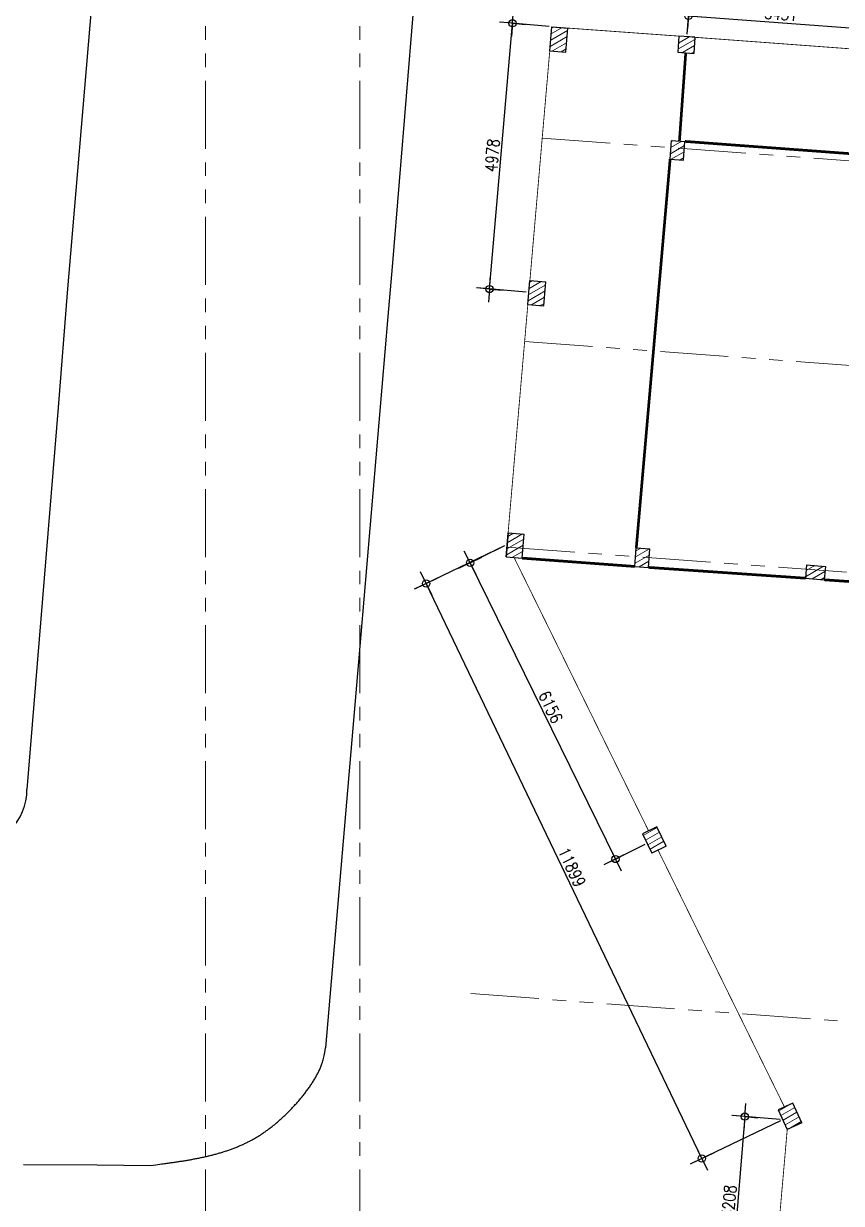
# Model space of a CAD drawing. Header units: millimetres. Extents: x 11014292 to 11093065, y -625596 to -501034.
# Drawn here: x 11062223 to 11077477, y -596939 to -574920 of the extents above; entities that cross this region are included whole.
import ezdxf

# ---------------------------------------------------------------- set-up
doc = ezdxf.new("R2010")
doc.units = ezdxf.units.MM
doc.header["$MEASUREMENT"] = 0
doc.header["$PDMODE"] = 3
doc.linetypes.add('PHANTOM', pattern=[63.50000000000001, 31.75, -6.35, 6.35, -6.35, 6.35, -6.35])
doc.layers.get('0').update_dxf_attribs({"linetype": 'CONTINUOUS'})
doc.layers.get('Defpoints').update_dxf_attribs({"linetype": 'CONTINUOUS'})
for name, color, linetype in [('00 Bldg wall', 7, 'CONTINUOUS'), ('00 COLM', 215, 'CONTINUOUS'), ('00 ROAD', 7, 'CONTINUOUS'), ('00 wall partition', 163, 'CONTINUOUS'), ('1-DIMS', 1, 'CONTINUOUS'), ('AR-GRID', 9, 'CONTINUOUS')]:
    doc.layers.add(name, color=color, linetype=linetype)
doc.layers.add('00 Column Hatch', color=251, linetype='CONTINUOUS', lineweight=9)
doc.styles.add('Romans', font='Romans.shx', dxfattribs={"width": 0.8})
doc.dimstyles.new('rodil3', dxfattribs={"dimtxt": 225, "dimasz": 0.9, "dimexe": 230, "dimexo": 50, "dimgap": 50, "dimtad": 1, "dimdec": 0, "dimzin": 0, "dimdsep": 46, "dimtxsty": 'Romans', "dimblk1": 'DIMTAR2', "dimblk2": 'DIMTAR2', "dimsah": 1, "dimcen": 0.09, "dimclrd": 256, "dimclre": 256, "dimclrt": 3, "dimadec": 0, "dimazin": 0, "dimtfac": 0.004347826086956522, "dimtdec": 0, "dimtix": 1, "dimtmove": 1, "dimatfit": 3, "dimldrblk": 'DIMTAR2', "dimfxl": 1, "dimtolj": 1, "dimtzin": 0, "dimarcsym": 0})
pattern_1 = [(30.02397747677433, (-13423118.82602078, -14723604.63172629), (-47.6595162798259, 82.4689820961373), [])]

# ---------------------------------------------------------------- blocks, each defined once
blk = doc.blocks.new('DIMTAR2')
at = {"color": 1}
for q in [(0, 272), (-272, 0), (272, 0), (0, -271.9999999999418)]:
    blk.add_line((0, 0), q, dxfattribs=at)
at = {"color": 2}
blk.add_circle((0, 0), 75.00024, dxfattribs=at)
at = {"layer": 'Defpoints', "color": 0, "linetype": 'ByBlock'}
blk.add_point((0, 0), dxfattribs=at)
blk = doc.blocks.new('*D1431')
at = {"layer": '1-DIMS', "linetype": 'Continuous', "lineweight": -2, "ltscale": 40, "transparency": 16777216}
for p, q in [((11075675.66811883, -595319.6450335287), (11075412.34452198, -598514.6840606469)), ((11076333.33492733, -595372.9445092217), (11075446.51921912, -595299.8563559791)), ((11076069.86348224, -598569.7774540917), (11075183.04777403, -598496.6893008491))]:
    blk.add_line(p, q, dxfattribs=at)
at = {"layer": 'Defpoints', "color": 0, "linetype": 'Continuous', "ltscale": 40, "transparency": 16777216}
for p in [(11076383.16597599, -595377.0514045854), (11075412.27059786, -598515.5810195229), (11076119.6945309, -598573.8843494554)]:
    blk.add_point(p, dxfattribs=at)
at = {"layer": '1-DIMS', "linetype": 'Continuous', "lineweight": -2, "ltscale": 40, "transparency": 16777216}
for p, xscale, yscale, zscale, rotation in [((11075675.74204295, -595318.7480746529), 0.8999999999999999, 0.8999999999999999, 0.8999999999999999, 85.28853665827653), ((11075412.27059786, -598515.5810195229), 0.9, 0.9, 0.9, 265.2885366582765)]:
    blk.add_blockref('DIMTAR2', p, dxfattribs=dict(at, xscale=xscale, yscale=yscale, zscale=zscale, rotation=rotation))
at = {"layer": '1-DIMS', "color": 3, "linetype": 'Continuous', "ltscale": 40, "transparency": 16777216, "insert": (11075382.05541226, -596903.8171371552), "char_height": 225, "attachment_point": 5, "rotation": 85.2885366582765, "style": 'Romans'}
blk.add_mtext('\\A1;3208', dxfattribs=at)
blk = doc.blocks.new('*D1433')
at = {"layer": '1-DIMS', "linetype": 'Continuous', "lineweight": -2, "ltscale": 40, "transparency": 16777216}
for p, q in [((11071195.81491479, -584668.2243967308), (11070344.61793942, -585085.9235642981)), ((11073262.74284385, -590510.454629791), (11070551.49343507, -584985.4081958365)), ((11073808.42385301, -590243.6807042006), (11073056.66031338, -590612.5859209634))]:
    blk.add_line(p, q, dxfattribs=at)
at = {"layer": 'Defpoints', "color": 0, "linetype": 'Continuous', "ltscale": 40, "transparency": 16777216}
for p in [(11071240.70165676, -584646.1975859012), (11070551.09695248, -584984.6002344806), (11073853.31059498, -590221.6538933711, 49540.29406654367)]:
    blk.add_point(p, dxfattribs=at)
at = {"layer": '1-DIMS', "linetype": 'Continuous', "lineweight": -2, "ltscale": 40, "transparency": 16777216, "xscale": 0.9, "yscale": 0.9, "zscale": 0.9}
for p, rotation in [((11070551.09695248, -584984.6002344806), 116.1380988676705), ((11073263.13932645, -590511.2625911459), 296.1380988676705)]:
    blk.add_blockref('DIMTAR2', p, dxfattribs=dict(at, rotation=rotation))
at = {"layer": '1-DIMS', "color": 3, "linetype": 'Continuous', "ltscale": 40, "transparency": 16777216, "insert": (11072053.00005086, -587676.3442776166), "char_height": 225, "attachment_point": 5, "rotation": 296.1380988676706, "style": 'Romans'}
blk.add_mtext('\\A1;6156', dxfattribs=at)
blk = doc.blocks.new('*D1411')
at = {"layer": '1-DIMS', "linetype": 'Continuous', "lineweight": -2, "ltscale": 40, "transparency": 16777216}
for p, q in [((11071195.61183461, -584667.8056345442), (11069523.85974375, -585468.9464962082)), ((11074873.34830687, -596099.5916742673), (11069731.6618793, -585370.361089279)), ((11076338.07615193, -595398.6594531992), (11074666.32406107, -596199.8003148632))]:
    blk.add_line(p, q, dxfattribs=at)
at = {"layer": 'Defpoints', "color": 0, "linetype": 'Continuous', "ltscale": 40, "transparency": 16777216}
for p in [(11071240.70165867, -584646.1975859003), (11069731.27293442, -585369.5494724456), (11076383.16597599, -595377.0514045553)]:
    blk.add_point(p, dxfattribs=at)
at = {"layer": '1-DIMS', "linetype": 'Continuous', "lineweight": -2, "ltscale": 40, "transparency": 16777216}
for p, xscale, yscale, zscale, rotation in [((11069731.27293442, -585369.5494724456), 0.9000000000000001, 0.9000000000000001, 0.9000000000000001, 115.6047792779461), ((11074873.73725175, -596100.4032911006), 0.9, 0.9, 0.9, 295.6047792779461)]:
    blk.add_blockref('DIMTAR2', p, dxfattribs=dict(at, xscale=xscale, yscale=yscale, zscale=zscale, rotation=rotation))
at = {"layer": '1-DIMS', "color": 3, "linetype": 'Continuous', "ltscale": 40, "transparency": 16777216, "insert": (11072449.04702128, -590664.7502236795), "char_height": 225, "attachment_point": 5, "rotation": 295.604779277946, "style": 'Romans'}
blk.add_mtext('\\A1;11899', dxfattribs=at)
blk = doc.blocks.new('*D1435')
at = {"layer": '1-DIMS', "linetype": 'Continuous', "lineweight": -2, "ltscale": 40, "transparency": 16777216}
for p, q in [((11072025.91849307, -574973.8508012975), (11071112.26408891, -574894.9382449707)), ((11070913.11394936, -579873.578934733), (11071341.33353484, -574915.6263802192)), ((11071597.54401472, -579933.59667904), (11070683.88961363, -579854.684122978))]:
    blk.add_line(p, q, dxfattribs=at)
at = {"layer": 'Defpoints', "color": 0, "linetype": 'Continuous', "ltscale": 40, "transparency": 16777216}
for p in [(11071341.41097974, -574914.7297184726), (11072075.73303455, -574978.153295537, 99367), (11071647.35855621, -579937.8991732795, 99367)]:
    blk.add_point(p, dxfattribs=at)
at = {"layer": '1-DIMS', "linetype": 'Continuous', "lineweight": -2, "ltscale": 40, "transparency": 16777216, "xscale": 0.9, "yscale": 0.9, "zscale": 0.9}
for p, rotation in [((11071341.41097974, -574914.7297184726), 85.06359994721093), ((11070913.03650446, -579874.4755964798), 265.0635999472109)]:
    blk.add_blockref('DIMTAR2', p, dxfattribs=dict(at, rotation=rotation))
at = {"layer": '1-DIMS', "color": 3, "linetype": 'Continuous', "ltscale": 40, "transparency": 16777216, "insert": (11070965.32648227, -577380.6195511983), "char_height": 225, "attachment_point": 5, "rotation": 85.06359994721092, "style": 'Romans'}
blk.add_mtext('\\A1;4978', dxfattribs=at)
blk = doc.blocks.new('*D1438')
at = {"layer": '1-DIMS', "linetype": 'Continuous', "lineweight": -2, "ltscale": 40, "transparency": 16777216}
for p, q in [((11074600.09214144, -575115.2115029925), (11074642.31346225, -574545.8507113362)), ((11074626.20190075, -574775.2874729637), (11078045.88498851, -575028.8763024688)), ((11078021.57030039, -575368.9334468477), (11078063.79162118, -574799.5726555142))]:
    blk.add_line(p, q, dxfattribs=at)
at = {"layer": 'Defpoints', "color": 0, "linetype": 'Continuous', "ltscale": 40, "transparency": 16777216}
for p in [(11078046.7825241, -575028.9428598052), (11074596.39451164, -575165.0745908819), (11078017.87267059, -575418.7965347371)]:
    blk.add_point(p, dxfattribs=at)
at = {"layer": '1-DIMS', "linetype": 'Continuous', "lineweight": -2, "ltscale": 40, "transparency": 16777216, "xscale": 0.9, "yscale": 0.9, "zscale": 0.9}
for p, rotation in [((11074625.30436517, -574775.2209156272), 175.7589566562448), ((11078046.7825241, -575028.9428598052), 355.7589566562448)]:
    blk.add_blockref('DIMTAR2', p, dxfattribs=dict(at, rotation=rotation))
at = {"layer": '1-DIMS', "color": 3, "linetype": 'Continuous', "ltscale": 40, "transparency": 16777216, "insert": (11076348.06074149, -574740.026852076), "char_height": 225, "attachment_point": 5, "rotation": 355.75895665624483, "style": 'Romans'}
blk.add_mtext('\\A1;3431', dxfattribs=at)

msp = doc.modelspace()

# ---------------------------------------------------------------- hatches: boundary and pattern name
at = {"layer": '00 Column Hatch'}
h = msp.add_hatch(dxfattribs=at)
h.set_pattern_fill('ANSI31', color=256, scale=30, angle=-14.97602252322568)
h.set_pattern_definition(pattern_1)
h.paths.add_polyline_path([(11085213.01518291, -585499.4228192768), (11084914.12793392, -585473.6078536115), (11084875.40548557, -585921.938726922), (11085174.29273456, -585947.7536925874)])
h.paths.add_polyline_path([(11085544.4256863, -581662.3317679963), (11085245.53843731, -581636.516802331), (11085206.81598896, -582084.8476756415), (11085505.70323795, -582110.6626413069)])
h.paths.add_polyline_path([(11081172.1399712, -581404.3190597496), (11080923.06726307, -581382.8065883717), (11080892.94980282, -581731.5083787641), (11081142.02251095, -581753.020850142)])
h.paths.add_polyline_path([(11082349.35517925, -587402.6034622393), (11082100.28247303, -587381.090990921), (11082070.17312664, -587729.6988326511), (11082319.24583286, -587751.211304029)])
h.paths.add_polyline_path([(11080834.86630291, -585309.2941684923), (11080486.16451305, -585279.1767085395), (11080464.65204281, -585528.2494160137), (11080813.35383266, -585558.3668759069)])
h.paths.add_polyline_path([(11077177.55498356, -585051.5439114175), (11076828.8531937, -585021.4264514646), (11076807.34072155, -585270.4991588793), (11077156.0425114, -585300.6166187725)])
h.paths.add_polyline_path([(11073900.73979419, -584720.342414578), (11073651.35830539, -584702.7676177225), (11073626.75359005, -585051.9017008147), (11073876.13507885, -585069.4764976702)])
h.paths.add_polyline_path([(11071558.95013088, -584447.8471148214), (11071260.06288189, -584422.0321492157), (11071221.34043354, -584870.3630225859), (11071520.22768253, -584896.1779881916)])
h.paths.add_polyline_path([(11074034.24284214, -589909.7828914127), (11073765.04159397, -590042.1863939962), (11073941.57959598, -590401.1213927469), (11074210.78084606, -590268.7178901634)])
h.paths.add_polyline_path([(11071965.60702938, -579739.54870226), (11071666.71978039, -579713.7337365947), (11071627.99733204, -580162.0646099648), (11071926.88458294, -580187.8795756302)])
h.paths.add_polyline_path([(11074556.26001781, -577118.9591214261), (11074306.87852901, -577101.3843246303), (11074282.27381366, -577450.5184077225), (11074531.65530056, -577468.0932045779)])
h.paths.add_polyline_path([(11074745.9837746, -575176.1674802504), (11074446.80524868, -575153.9817015133), (11074424.13896984, -575453.124209126), (11074723.28109211, -575475.7904569707)])
h.paths.add_polyline_path([(11072374.62028354, -575003.9682611427), (11072075.73303646, -574978.153295537), (11072037.0105862, -575426.4841688476), (11072335.8978352, -575452.2991344533)])
h.paths.add_polyline_path([(11078167.46193355, -575429.889424046), (11077868.28340572, -575407.7036452494), (11077845.6171307, -575706.8461529217), (11078144.75925106, -575729.5124007068)])
h.paths.add_polyline_path([(11082301.16653103, -575736.4269837937), (11081852.39873928, -575703.1483156285), (11081829.78554767, -576002.2948407731), (11082278.55333751, -576035.5735088787)])
h.paths.add_polyline_path([(11086032.34990925, -576013.1153199873), (11085733.42158169, -575987.7804467282), (11085707.60661739, -576286.6676956615), (11086006.4934811, -576312.4826279483)])
h.paths.add_polyline_path([(11085872.28611416, -577866.3437051377), (11085573.39886516, -577840.5287394724), (11085534.67641681, -578288.859612783), (11085833.56366581, -578314.6745784483)])
h = msp.add_hatch(dxfattribs=at)
h.set_pattern_fill('ANSI31', color=256, scale=30, angle=-14.97602252322568)
h.set_pattern_definition(pattern_1)
h.paths.add_polyline_path([(11083652.2705254, -603569.8198295436), (11083353.3832764, -603544.0048638782), (11083314.66082805, -603992.3357372484), (11083613.54807514, -604018.1507029138)])
h.paths.add_polyline_path([(11079545.16008991, -603333.7974026403), (11079296.08738369, -603312.2849313221), (11079265.9780373, -603660.8927730522), (11079515.05074352, -603682.4052444301)])
h.paths.add_polyline_path([(11084043.479958, -599040.3731016121), (11083744.592709, -599014.5581359467), (11083705.87026066, -599462.8890093169), (11084004.75750965, -599488.7039749227)])
h.paths.add_polyline_path([(11081376.53575367, -598897.8377880654), (11081127.46304744, -598876.3253167472), (11081097.35370296, -599224.9331584773), (11081346.42640918, -599246.445629736)])
h.paths.add_polyline_path([(11076489.09055752, -598509.5983789167), (11076221.79850429, -598373.3855251274), (11076017.59055561, -598774.3831736646), (11076285.18312877, -598910.0059032044)])
h.paths.add_polyline_path([(11084493.47672886, -593830.2830028138), (11084194.58947986, -593804.4680371485), (11084155.86703151, -594252.7989105186), (11084454.75428241, -594278.613876184)])
h.paths.add_polyline_path([(11081825.96029133, -593694.3730417094), (11081576.8875851, -593672.8605703316), (11081546.77823871, -594021.4684120617), (11081795.85094494, -594042.9808833799)])
h.paths.add_polyline_path([(11076571.84190601, -595069.8033080897), (11076299.41329616, -595195.4323294959), (11076466.91865581, -595558.6704796753), (11076739.34726948, -595433.0414582691)])
h.paths.add_polyline_path([(11073466.6775803, -601172.5757503114), (11073308.33898205, -600979.110278686), (11073037.56029743, -601200.7245900235), (11073195.89889187, -601394.1900617084)])
h.paths.add_polyline_path([(11085036.61291927, -587541.8190199933), (11084737.72566837, -587516.0040543876), (11084699.00322193, -587964.3349276981), (11084997.89047092, -587990.1498933635)])

# ---------------------------------------------------------------- linework, layer by layer
at = {"layer": '00 Bldg wall', "const_width": 15, "elevation": -100.0580000000045, "flags": 128}
for points in [[(11071221.34043354, -584870.3630225859), (11072075.73303455, -574978.153295537)], [(11074446.80524868, -575153.9817015133), (11072374.62028354, -575003.9682611427)], [(11077868.28340572, -575407.7036452494), (11074745.9837746, -575176.1674802504)], [(11073880.1270718, -589985.5829401813), (11071370.78405803, -584883.2705053887)], [(11076415.9317078, -595141.7004766664), (11074056.65544552, -590344.5226751766)], [(11076221.79850429, -598373.3855251274), (11076466.91865581, -595558.6704796753)]]:
    msp.add_lwpolyline(points, dxfattribs=at)
at = {"layer": '00 COLM'}
for p, q in [((11072037.0105862, -575426.4841688476, 99266.942), (11072075.73303646, -574978.153295537, 99266.942)), ((11072075.73303646, -574978.153295537, 99266.942), (11072374.62028354, -575003.9682611427, 99266.942)), ((11072335.8978352, -575452.2991345129, 198633.942), (11072374.62028354, -575003.9682611427, 198633.942)), ((11074446.80524868, -575153.9817015133, -100.0580000000045), (11074424.13896984, -575453.124209126, -100.0580000000045)), ((11074745.9837746, -575176.1674802504, -100.0580000000045), (11074446.80524868, -575153.9817015133, -100.0580000000045)), ((11074745.9837746, -575176.1674802504, -100.0580000000045), (11074723.31749767, -575475.3099879227, -100.0580000000045)), ((11072037.0105862, -575426.4841688476, 99266.942), (11072335.8978352, -575452.2991344533, 99266.942)), ((11074424.13896984, -575453.124209126, -100.0580000000045), (11074723.28109211, -575475.7904569707, -100.0580000000045)), ((11074282.27381366, -577450.5184077225, -100.0580000000045), (11074306.87852901, -577101.3843246303, -100.0580000000045)), ((11074306.87852901, -577101.3843246303, -100.0580000000045), (11074556.26001781, -577118.9591214261, -100.0580000000045)), ((11074531.65530056, -577468.0932045779, -100.0580000000045), (11074556.26001781, -577118.9591214261, -100.0580000000045)), ((11074282.27381366, -577450.5184077225, -100.0580000000045), (11074531.65530056, -577468.0932045779, -100.0580000000045)), ((11071627.99733204, -580162.0646099648, 99266.942), (11071666.71978039, -579713.7337365947, 99266.942)), ((11071666.71978039, -579713.7337365947, 99266.942), (11071965.60702938, -579739.54870226, 99266.942)), ((11071926.88458294, -580187.8795756302, 198633.942), (11071965.65595287, -579738.9822812281, 198633.942)), ((11071627.99733204, -580162.0646099648, 99266.942), (11071926.88458294, -580187.8795756302, 99266.942)), ((11071260.06288189, -584422.0321492157, 99266.942), (11071221.34043354, -584870.3630225859, 99266.942)), ((11071221.34043354, -584870.3630225859, -100.0580000000045), (11071260.06288189, -584422.0321492157, -100.0580000000045)), ((11071260.06288189, -584422.0321492157, -100.0580000000045), (11071558.95013088, -584447.8471148214, -100.0580000000045)), ((11071520.22768253, -584896.1779882512, 99266.942), (11071558.99905437, -584447.2806938491, 99266.942)), ((11073626.75359005, -585051.9017008147, -100.0580000000045), (11073651.35830539, -584702.7676177225, -100.0580000000045)), ((11073651.35830539, -584702.7676177225, -100.0580000000045), (11073900.73979419, -584720.342414578, -100.0580000000045)), ((11073876.13507885, -585069.4764976702, -100.0580000000045), (11073900.73979419, -584720.342414578, -100.0580000000045)), ((11071221.34043354, -584870.3630225859, -100.0580000000045), (11071520.22768253, -584896.1779881916, -100.0580000000045)), ((11076828.8531937, -585021.4264514646, 81607.51388348614), (11076807.34072155, -585270.4991588793, 81607.51388348614)), ((11076828.8531937, -585021.4264514646, 81607.51388348614), (11077177.55498356, -585051.5439114175, 81607.51388348614)), ((11073626.75359005, -585051.9017008147, -100.0580000000045), (11073876.13507885, -585069.4764976702, -100.0580000000045)), ((11077177.55498356, -585051.5439114175, 81607.51388348614), (11077156.0425114, -585300.6166187725, 81607.51388348614)), ((11076807.34072155, -585270.4991588793, 81607.51388348614), (11077156.0425114, -585300.6166187725, 81607.51388348614)), ((11074034.24284214, -589909.7828914127, 49440.23606654366), (11073765.04159397, -590042.1863939962, 49440.23606654366)), ((11073765.04159397, -590042.1863939962, 49440.23606654366), (11073941.57959598, -590401.1213927469, 49440.23606654366)), ((11074210.78084606, -590268.7178901634, 49440.23606654366), (11074034.24284214, -589909.7828914127, 49440.23606654366)), ((11074210.78084606, -590268.7178901634, 49440.23606654366), (11073941.57959598, -590401.1213927469, 49440.23606654366)), ((11076571.84190601, -595069.8033081493, -100.0580000000045), (11076299.41329616, -595195.4323294959, -100.0580000000045)), ((11076739.34726948, -595433.0414582691, -100.0580000000045), (11076571.84190601, -595069.8033080897, -100.0580000000045)), ((11076299.41329616, -595195.4323294959, -100.0580000000045), (11076466.91865581, -595558.6704796753, -100.0580000000045)), ((11076739.34726948, -595433.0414582691, -100.0580000000045), (11076466.91865581, -595558.6704796753, -100.0580000000045))]:
    msp.add_line(p, q, dxfattribs=at)
at = {"layer": '00 ROAD', "elevation": -100.0580000000045, "flags": 128}
msp.add_lwpolyline([(11069620.85042042, -573085.1790459356), (11069096.37413448, -579461.2146971426)], dxfattribs=at)
at = {"layer": '00 ROAD', "extrusion": (0.9963670156778767, -0.08516319668238045, 0), "elevation": 11072229.96661013, "flags": 128}
msp.add_lwpolyline([(369709.902789816, 99958.9420000004), (364327.6495440915, 99975.9420000004)], dxfattribs=at)
at = {"layer": '00 ROAD', "extrusion": (0.9963400098430917, -0.08547856331190899, 0), "elevation": 11078115.1024889, "flags": 128}
msp.add_lwpolyline([(368830.0628671986, 99940.94200000011), (367903.7864505963, 99971.94200000011)], dxfattribs=at)
at = {"layer": '00 ROAD', "extrusion": (0.9969701926530475, -0.07778454191769339, 0), "elevation": 11074623.73772505, "flags": 128}
msp.add_lwpolyline([(282347.5475698609, 99975.94200000053), (280199.4768077212, 99927.94200000055)], dxfattribs=at)
at = {"layer": '00 ROAD', "extrusion": (0.9964383893657099, -0.08432399538844164, 0), "elevation": 11078533.97424766, "flags": 128}
msp.add_lwpolyline([(355066.7563393879, 99971.94200000011), (349107.6996186781, 99925.94200000011)], dxfattribs=at)
at = {"layer": '00 ROAD', "extrusion": (0.9967049020891611, -0.08111311947789857, 0), "elevation": 11073626.37581027, "flags": 128}
msp.add_lwpolyline([(317177.5022241567, 99927.9420000004), (310023.6942868658, 99925.94200000039)], dxfattribs=at)
at = {"layer": '00 ROAD', "extrusion": (0.9963627182021664, -0.08521346006817612, 0), "elevation": 11078217.9195128, "flags": 128}
msp.add_lwpolyline([(358997.1201695696, 99925.94200000026), (351255.4394735041, 99907.94200000026)], dxfattribs=at)
at = {"layer": '00 ROAD', "elevation": 99864.942, "flags": 128}
msp.add_lwpolyline([(11061199.80758327, -590270.7822519741, 0.4283073145323049), (11062284.68162578, -589214.2434148989)], format="xyb", dxfattribs=at)
at = {"layer": '00 ROAD', "extrusion": (0.007758876415129263, 0.9999698994653663, 0), "elevation": -510362.4692947669, "flags": 128}
msp.add_lwpolyline([(-11066515.49626971, 99922.94200000039), (-11067890.48208882, 99899.94200000039)], dxfattribs=at)
at = {"layer": '00 ROAD', "extrusion": (0.008322005129887068, 0.9999653715157433, 0), "elevation": -504129.5401968581, "flags": 128}
msp.add_lwpolyline([(-11068176.1361246, 99899.94200000065), (-11069166.68395078, 99946.94200000065)], dxfattribs=at)
at = {"layer": '00 ROAD'}
msp.add_polyline3d([(11064588.00686496, -596229.7448823652, 99946.94199999998), (11064640.50047725, -596223.0087140999, 99946.6132621947), (11064686.72559589, -596217.050085207, 99946.3192117137), (11064727.41051906, -596211.7774070702, 99946.05560553637), (11064763.28353542, -596207.0990911326, 99945.81820064223), (11064795.07293743, -596202.9235488973, 99945.60275401066), (11064823.50701565, -596199.1591917477, 99945.40502262117), (11064849.31406444, -596195.7144311867, 99945.22076345321), (11064873.22237056, -596192.4976786575, 99945.04573348619), (11064895.86296314, -596189.4292410216, 99944.87619910277), (11064917.47779316, -596186.4770072303, 99944.71046429832), (11064938.21155018, -596183.620761653, 99944.54734247141), (11064958.20891804, -596180.8402886591, 99944.38564702056), (11064977.61458629, -596178.1153726182, 99944.22419134437), (11064996.57323879, -596175.4257978997, 99944.06178884137), (11065015.22956508, -596172.7513488731, 99943.89725291009), (11065033.72825092, -596170.0718099079, 99943.72939694914), (11065052.18977779, -596167.3701589904, 99943.55720082788), (11065070.63781208, -596164.6421480379, 99943.38031029918), (11065089.071814, -596161.8867228231, 99943.19853758672), (11065107.49123996, -596159.1028287611, 99943.01169491425), (11065125.89555591, -596156.2894116244, 99942.81959450539), (11065144.28421825, -596153.4454168878, 99942.62204858393), (11065162.6566872, -596150.5697902045, 99942.41886937353), (11065181.01242489, -596147.6614772878, 99942.20986909789), (11065199.35089153, -596144.7194234929, 99941.99485998074), (11065217.67154735, -596141.7425746522, 99941.77365424576), (11065235.97385067, -596138.7298762999, 99941.54606411664), (11065254.2572636, -596135.6802739701, 99941.31190181707), (11065272.52124637, -596132.5927132568, 99941.07097957082), (11065290.7652573, -596129.466139873, 99940.82310960155), (11065308.9887585, -596126.2994992933, 99940.56810413295), (11065327.19121021, -596123.0917372904, 99940.30577538871), (11065345.37207264, -596119.8417992792, 99940.03593559259), (11065363.53080601, -596116.5486310325, 99939.75839696825), (11065381.66686863, -596113.2111780248, 99939.4729717394), (11065399.77972454, -596109.82838585, 99939.17947212973), (11065417.86883014, -596106.3992001615, 99938.87771036297), (11065435.93364948, -596102.9225666127, 99938.56749866281), (11065453.97363704, -596099.397430738, 99938.24864925296), (11065471.98826069, -596095.822738131, 99937.92097435708), (11065489.9769749, -596092.1974343858, 99937.58428619892), (11065507.93924183, -596088.5204652152, 99937.23839700218), (11065525.87452167, -596084.790776094, 99936.88311899052), (11065543.78227466, -596081.0073127351, 99936.5182643877), (11065561.66196293, -596077.1690205536, 99936.14364541738), (11065579.51304287, -596073.2748453221, 99935.75907430329), (11065597.33497661, -596069.3237326345, 99935.3643632691), (11065615.12722629, -596065.314628025, 99934.95932453855), (11065632.88924831, -596061.2464771471, 99934.54377033531), (11065650.6205067, -596057.1182255349, 99934.1175128831), (11065668.32045978, -596052.9288188419, 99933.6803644056), (11065685.98856777, -596048.677202662, 99933.23213712654), (11065703.62429279, -596044.3623225889, 99932.7726432696), (11065721.22709316, -596039.9831242762, 99932.3016950585), (11065738.79642719, -596035.5385531983, 99931.81910471694), (11065756.33176082, -596031.0275551281, 99931.3246844686), (11065773.83254856, -596026.4490754805, 99930.8182465372), (11065791.29825252, -596021.8020600281, 99930.29960314646), (11065808.72833675, -596017.0854543052, 99929.76856652004), (11065826.12225765, -596012.2982039056, 99929.22494888169), (11065843.47947544, -596007.4392543635, 99928.66856245506), (11065860.79945034, -596002.5075514517, 99928.09921946388), (11065878.08164448, -595997.5020406446, 99927.51673213187), (11065895.32551426, -595992.4216675959, 99926.92091268273), (11065912.53052562, -595987.26537778, 99926.31157334012), (11065929.69613689, -595982.0321169696, 99925.6885263278), (11065946.82180446, -595976.7208307586, 99925.05158386938), (11065963.90699428, -595971.3304646215, 99924.40055818869), (11065980.95116085, -595965.8599642119, 99923.73526150934), (11065997.9537701, -595960.3082751236, 99923.05550605505), (11066014.91427845, -595954.6743430695, 99922.36110404955), (11066031.83214802, -595948.9571135244, 99921.65186771649), (11066048.70683712, -595943.1555321417, 99920.92760927964), (11066065.53780597, -595937.2685444555, 99920.18814096262), (11066082.32451671, -595931.295096179, 99919.43327498922), (11066099.06642956, -595925.2341328464, 99918.66282358307), (11066115.76300663, -595919.084600111, 99917.87659896792), (11066132.41370434, -595912.8454435668, 99917.07441336746), (11066149.01798099, -595906.5156086884, 99916.25607900538), (11066165.57530445, -595900.0940411887, 99915.42140810538), (11066182.0851292, -595893.5796867213, 99914.57021289118), (11066198.54691547, -595886.9714907608, 99913.70230558647), (11066214.96012729, -595880.2683989606, 99912.81749841494), (11066231.32422107, -595873.4693569741, 99911.91560360034), (11066247.63866085, -595866.5733103356, 99910.99643336632), (11066263.90290493, -595859.5792046986, 99910.0597999366), (11066280.11640972, -595852.4859856567, 99909.10551553489), (11066296.27864307, -595845.292598804, 99908.1333923849), (11066312.38907665, -595837.998015543, 99907.14330405115), (11066328.44726795, -595830.601311048, 99906.13536946163), (11066344.45278782, -595823.1015861831, 99905.1097688851), (11066360.40520328, -595815.4979420505, 99904.06668259042), (11066376.30408901, -595807.7894794545, 99903.00629084634), (11066392.14901584, -595799.9752993784, 99901.92877392171), (11066407.93955463, -595792.054502686, 99900.83431208532), (11066423.67527622, -595784.0261904201, 99899.72308560595), (11066439.35585636, -595775.8896058998, 99898.59561191239), (11066454.98136753, -595767.64456143, 99897.4537570732), (11066470.55199665, -595759.2910119495, 99896.29972431701), (11066486.06792301, -595750.8289122782, 99895.13571687228), (11066501.5293259, -595742.2582171164, 99893.9639379676), (11066516.93638843, -595733.5788813434, 99892.78659083151), (11066532.28928798, -595724.7908596597, 99891.60587869259), (11066547.58820766, -595715.894106885, 99890.42400477936), (11066562.8333649, -595706.8886265955, 99889.24328755081), (11066578.02511257, -595697.7746166787, 99888.06650638767), (11066593.16383785, -595688.5523236594, 99886.89655590102), (11066608.24993175, -595679.2219943008, 99885.73633070204), (11066623.28378338, -595669.7838751278, 99884.58872540185), (11066638.26578182, -595660.2382127843, 99883.45663461158), (11066653.19631618, -595650.585253974, 99882.34295294233), (11066668.07577556, -595640.8252452216, 99881.25057500528), (11066682.90454906, -595630.9584331713, 99880.18239551142), (11066697.68302768, -595620.9850646458, 99879.1413095714), (11066712.41159672, -595610.9053866467, 99878.13021239566), (11066727.09064907, -595600.7196458778, 99877.15199919476), (11066741.72057384, -595590.4280893407, 99876.20956517916), (11066756.30175823, -595580.0309638581, 99875.3058055594), (11066770.83459514, -595569.528516253, 99874.44361554597), (11066785.31946987, -595558.9209934673, 99873.62589034936), (11066799.75677532, -595548.2086423836, 99872.85552518006), (11066814.14689869, -595537.391709765, 99872.13541524862), (11066828.49022907, -595526.4704426131, 99871.4684557655), (11066842.78715748, -595515.4450876913, 99870.85754194121), (11066857.038073, -595504.3158919415, 99870.30556898625), (11066871.24336284, -595493.0831022463, 99869.81543211112), (11066885.40341991, -595481.7469653687, 99869.39002652637), (11066899.5186314, -595470.3077283702, 99869.03224744242), (11066913.5893864, -595458.7656378946, 99868.74499006983), (11066927.61607212, -595447.1209409437, 99868.5311496191), (11066941.59908336, -595435.3738843999, 99868.3936213007), (11066955.53880733, -595423.5247151456, 99868.33530032515), (11066969.43563122, -595411.573679944, 99868.35908190298), (11066983.28994793, -595399.5210257969, 99868.46786124464), (11066997.10214275, -595387.3669994674, 99868.66453356066), (11067010.8726086, -595375.1118478975, 99868.95199406154), (11067024.60173076, -595362.7558179102, 99869.3331379578), (11067038.28990215, -595350.2991563878, 99869.8108604599), (11067051.93751186, -595337.7421102724, 99870.38805677838), (11067065.544949, -595325.0849263272, 99871.06762212374), (11067079.11260265, -595312.3278514943, 99871.85245170644), (11067092.64086002, -595299.4711326561, 99872.74544073702), (11067106.13011402, -595286.5150165758, 99873.74948442598), (11067119.58075374, -595273.4597502551, 99874.86747798383), (11067132.99315304, -595260.3055853448, 99876.10228521249), (11067146.36764568, -595247.052793046, 99877.45664427978), (11067159.70455211, -595233.7016493878, 99878.93326194493), (11067173.00419277, -595220.2524303398, 99880.53484496714), (11067186.26688617, -595206.7054118714, 99882.26410010572), (11067199.49295086, -595193.0608700714, 99884.12373411984), (11067212.68270916, -595179.3190809689, 99886.11645376879), (11067225.8364796, -595165.4803205333, 99888.24496581177), (11067238.95422214, -595151.5450154147, 99890.51100319557), (11067252.03445858, -595137.5141945682, 99892.91240361723), (11067265.07535213, -595123.3890376291, 99895.44603096126), (11067278.07506603, -595109.1707242928, 99898.10874911222), (11067291.03176159, -595094.8604340157, 99900.89742195462), (11067303.94360012, -595080.4593465528, 99903.80891337304), (11067316.80874485, -595065.9686413608, 99906.84008725204), (11067329.62536091, -595051.3894982538, 99909.98780747615), (11067342.39118618, -595036.7232726417, 99913.24779980732), (11067355.1022858, -595021.972024282, 99916.61123751721), (11067367.75429958, -595007.1379888854, 99920.06815575482), (11067380.34286541, -594992.2234020433, 99923.60858966922), (11067392.8636288, -594977.2304994664, 99927.22257440946), (11067405.31223148, -594962.1615168056, 99930.90014512459), (11067417.68430942, -594947.0186896524, 99934.6313369636), (11067429.97550815, -594931.804253777, 99938.40618507561), (11067442.18144077, -594916.520454844, 99942.21466008843), (11067454.29763454, -594901.1695783339, 99946.04647454506), (11067466.31958622, -594885.7539198003, 99949.89127646736), (11067478.24279255, -594870.275774797, 99953.73871387713), (11067490.06275028, -594854.7374388776, 99957.5784347962), (11067501.77495998, -594839.1412074766, 99961.40008724641), (11067513.37492031, -594823.489376267, 99965.19331924955), (11067524.85812801, -594807.7842406831, 99968.94777882744), (11067536.22008175, -594792.0280963383, 99972.65311400194), (11067547.45627636, -594776.2232387266, 99976.29897279483), (11067558.56221622, -594760.3719634018, 99979.875003228), (11067569.53339618, -594744.4765658579, 99983.37085332318), (11067580.3653149, -594728.5393417082, 99986.77617110223), (11067591.05347103, -594712.5625863872, 99990.08060458701), (11067601.59335941, -594696.5485955081, 99993.2738017993), (11067611.98048443, -594680.4996645651, 99996.34541076091), (11067622.21033901, -594664.4180891714, 99999.28507949371), (11067632.27842182, -594648.3061647615, 100002.0824560195), (11067642.18023342, -594632.1661868892, 100004.7271883601), (11067651.91127056, -594616.0004511676, 100007.2089245373), (11067661.4670338, -594599.8112530313, 100009.517312573), (11067670.843018, -594583.6008880935, 100011.642000489), (11067680.03472179, -594567.3716518483, 100013.572636307), (11067689.03764385, -594551.1258398495, 100015.298868049), (11067697.84728473, -594534.8657476506, 100016.8103437367), (11067706.45913738, -594518.5936706862, 100018.096711392), (11067714.86870617, -594502.3119046292, 100019.1476190367), (11067723.07148403, -594486.0227449737, 100019.9527146926), (11067731.06297344, -594469.7284872136, 100020.5016463815), (11067738.83866733, -594453.4314269028, 100020.7840621252), (11067746.39407009, -594437.1338596544, 100020.7896099457), (11067753.72467464, -594420.838080903, 100020.5079378646), (11067760.83142132, -594404.5254249773, 100019.9226234327), (11067767.73700184, -594388.0933815441, 100018.992962316), (11067774.46954578, -594371.4184789262, 100017.6721797094), (11067781.05718464, -594354.3772455058, 100015.9135008076), (11067787.52804989, -594336.8462096057, 100013.6701508056), (11067793.91027492, -594318.7018997273, 100010.8953548983), (11067800.23198742, -594299.8208441339, 100007.5423382804), (11067806.52132076, -594280.0795713267, 100003.564326147), (11067812.79852146, -594259.2747089467, 99998.84484561872), (11067819.05231327, -594236.8832822642, 99992.9886315204), (11067825.26353687, -594212.302415987, 99985.53072060275), (11067831.41302913, -594184.9292348824, 99976.00614961651), (11067837.48163074, -594154.1608633599, 99963.94995531239), (11067843.45018047, -594119.3944263062, 99948.89717444111), (11067849.29952091, -594080.0270482502, 99930.38284375342), (11067855.01048702, -594035.4558538399, 99907.942)], dxfattribs=at)
at = {"layer": '00 wall partition', "const_width": 49.99999999999999, "elevation": -100.0580000000045, "flags": 128}
for points in [[(11074573.71003193, -575464.4573330483), (11074455.94724506, -577112.6793855033)], [(11074556.26001781, -577118.9591214261), (11085565.21042484, -577935.3350171051)], [(11074282.27381366, -577450.5184077225), (11073651.35830539, -584702.7676177225)], [(11071520.22768253, -584896.1779881916), (11073626.75359005, -585051.9017008147)], [(11073876.13507885, -585069.4764976702), (11076807.34072155, -585270.4991588793)], [(11077156.0425114, -585300.6166187725), (11080464.65204281, -585528.2494160137)]]:
    msp.add_lwpolyline(points, dxfattribs=at)
at = {"layer": 'AR-GRID', "color": 252, "linetype": 'PHANTOM', "lineweight": 9, "ltscale": 40}
for p, q in [((11065616.88166279, -612816.2298645577, -100.0580000000045), (11065616.88166279, -564911.0803151391, -100.0580000000045)), ((11068496.32832187, -612816.2298645577, -100.0580000000045), (11068496.32832188, -564911.0803151391, -100.0580000000045)), ((11072075.73303457, -574978.1532953733, -100.0580000000045), (11091153.91584305, -576392.9095403913, -100.0580000000045)), ((11071896.22799445, -577055.5403352248, -100.0580000000045), (11091153.91584305, -578483.6079044433, -100.0580000000045)), ((11071568.36756659, -580851.5283980835, -100.0580000000045), (11091153.91584305, -582303.9086910273, -100.0580000000045)), ((11071237.03707992, -584688.6263604278, -100.0580000000045), (11091153.91584305, -586165.5767017814, -100.0580000000045)), ((11070567.23315254, -593023.7821271702, -100.0580000000045), (11091153.91584305, -594550.4022561929, -100.0580000000045))]:
    msp.add_line(p, q, dxfattribs=at)

# ---------------------------------------------------------------- dimensions: what is measured, and where the dimension line sits
at = {"layer": '1-DIMS', "color": 2, "linetype": 'Continuous', "ltscale": 40}
for base, p1, p2, angle, picture, middle in [((11071341.41097974, -574914.7297184726, -100.0580000000045), (11071647.35855621, -579937.8991732798, 99266.942), (11072075.73303455, -574978.153295537, 99266.942), 265.0635999472109, '*D1435', (11070965.32648227, -577380.6195511983, -100.0580000000045)), ((11078046.7825241, -575028.9428598052, -100.0580000000045), (11074596.39451164, -575165.0745908818, -100.0580000000045), (11078017.87267059, -575418.7965347371, -100.0580000000045), 175.7589566562449, '*D1438', (11076348.06074149, -574740.026852076, -100.0580000000045)), ((11070551.09695248, -584984.6002344806, -100.0580000000045), (11073853.31059498, -590221.6538933716, 49440.23606654366), (11071240.70165676, -584646.1975859008, -100.0580000000045), 296.1380988676705, '*D1433', (11072053.00005086, -587676.3442776166, -100.0580000000045))]:
    dim = msp.add_linear_dim(base=base, p1=p1, p2=p2, angle=angle, dimstyle='rodil3', override={"dimfxl": 2}, dxfattribs=at)
    dim.commit()
    dim.dimension.update_dxf_attribs({"geometry": picture, "text_midpoint": middle})
for p1, p2, distance, picture, middle in [((11076383.16597599, -595377.0514045558, -100.0580000000045), (11071240.70165867, -584646.1975859008, -100.0580000000045), 1673.8019671868108, '*D1411', (11072449.04702128, -590664.7502236795, -100.0580000000045)), ((11076383.16597599, -595377.0514045856, -100.0580000000045), (11076119.6945309, -598573.8843494556, -100.0580000000045), -709.8224421075485, '*D1431', (11075382.05541226, -596903.8171371552, -100.0580000000045))]:
    dim = msp.add_aligned_dim(p1=p1, p2=p2, distance=distance, dimstyle='rodil3', override={"dimfxl": 2}, dxfattribs=at)
    dim.commit()
    dim.dimension.update_dxf_attribs({"geometry": picture, "text_midpoint": middle})

doc.saveas('drawing.dxf')
